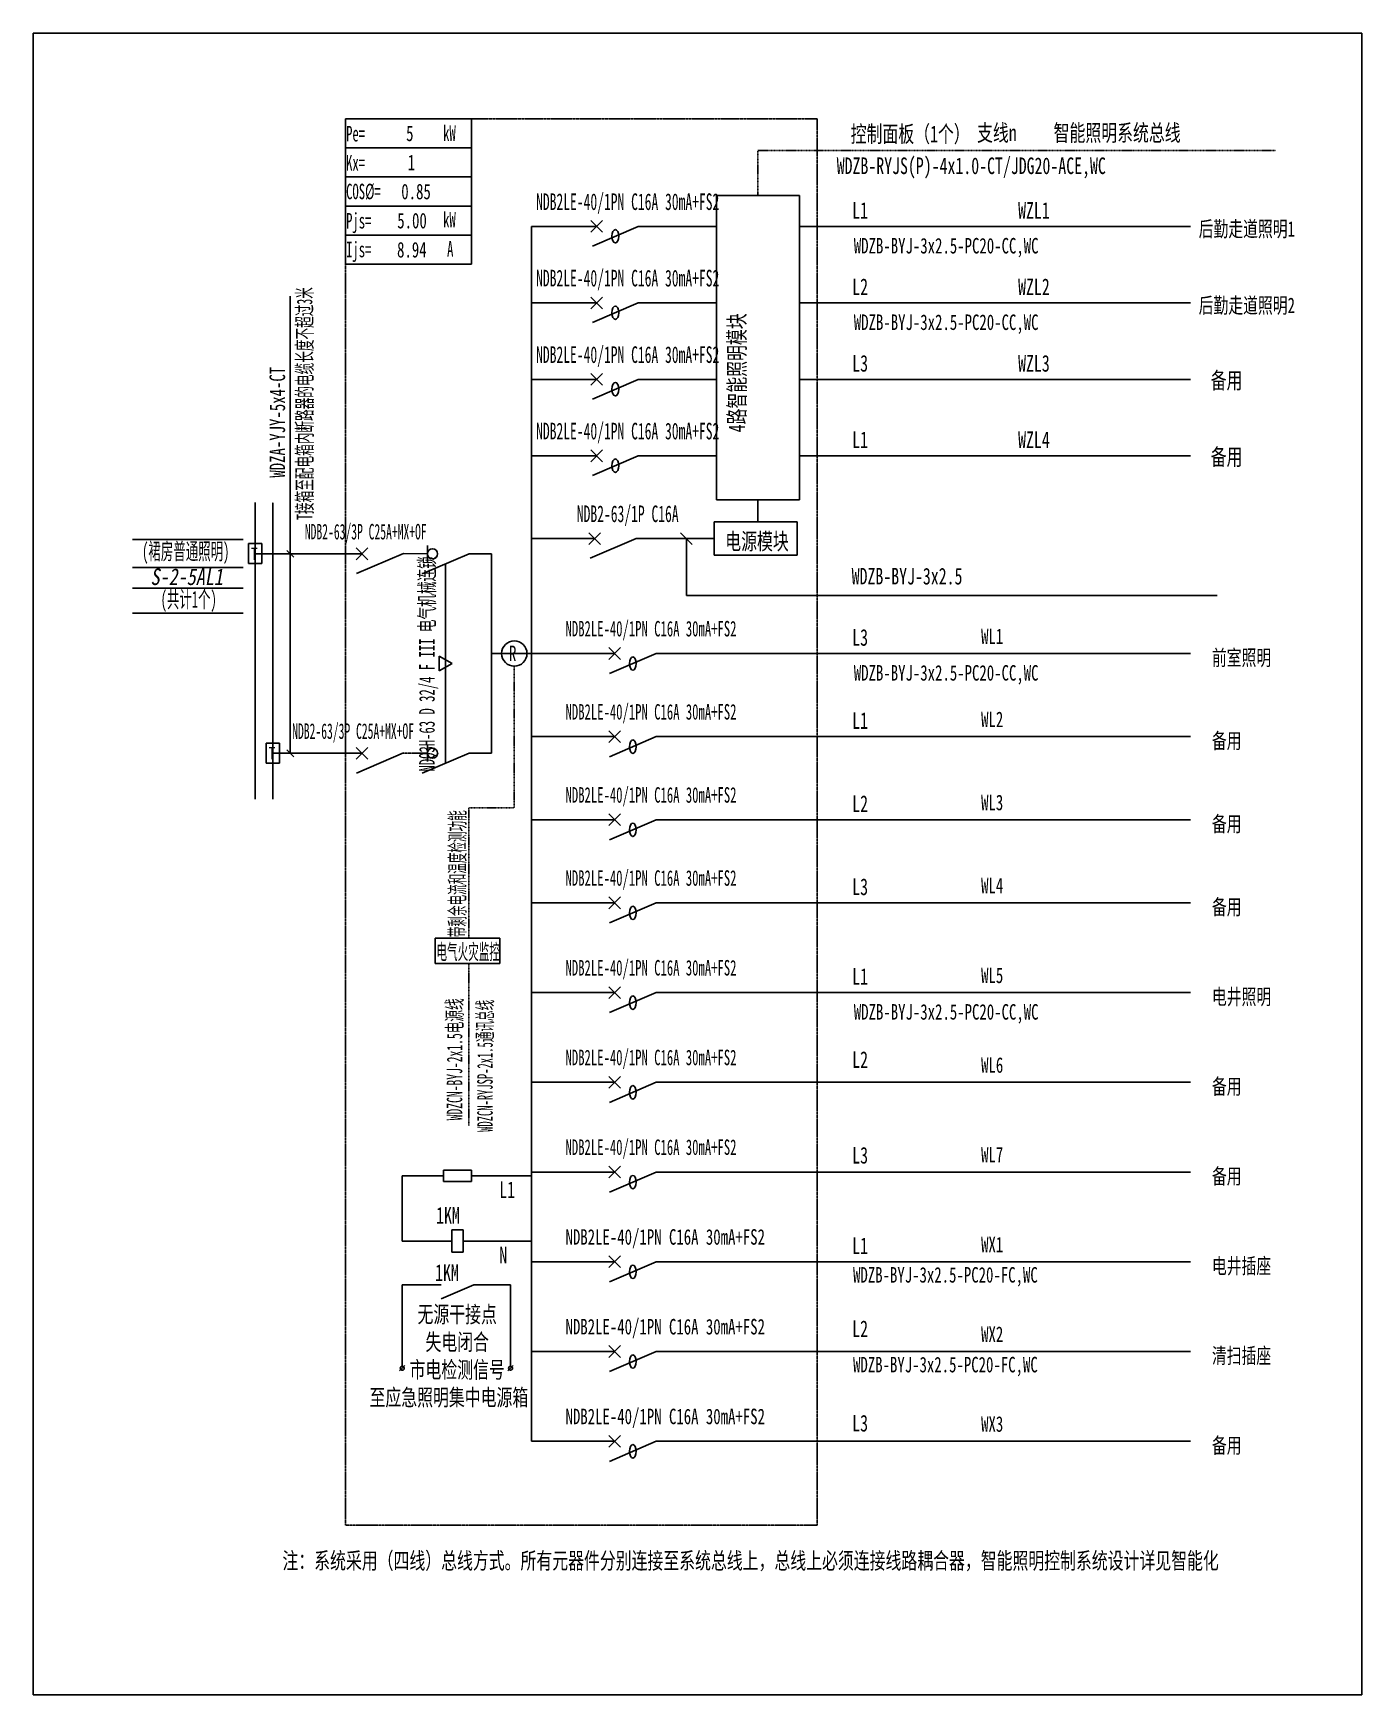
# Model space of a CAD drawing. Extents: x 219610 to 221706, y 341120 to 343742.
import ezdxf
from ezdxf.enums import TextEntityAlignment as Align

# ---------------------------------------------------------------- set-up
doc = ezdxf.new("R2010")
doc.units = 0
doc.header["$MEASUREMENT"] = 0
for name, pattern in [('DASH', [0.35, 0.25, -0.1]), ('DASHDOT', [1, 0.5, -0.25, 0, -0.25]), ('DASHDOT2', [0.5, 0.25, -0.125, 0, -0.125]), ('DASHED', [0.75, 0.5, -0.25])]:
    doc.linetypes.add(name, pattern=pattern)
for name, color, linetype in [('D_E_Eqpm(强电设备)', 100, 'Continuous'), ('D_E_Eqpm（强电设备）', 100, 'Continuous'), ('D_E_Text(强电文字)', 51, 'Continuous'), ('D_E_Text（强电文字）', 51, 'Continuous'), ('D_E_Wire(强电线缆)', 10, 'Continuous'), ('D_E_WireEm（强电应急照明线缆）', 10, 'DASHED'), ('D_E_Wire（强电线缆）', 10, 'Continuous'), ('D_El_Eqpm（弱电设备）', 100, 'Continuous'), ('D_El_Text（弱电文字）', 51, 'Continuous'), ('DQ-漏电火灾', 80, 'Continuous'), ('DQ_Eqpm', 100, 'Continuous'), ('E_E_Eqpm（强电设备）', 100, 'Continuous'), ('E_E_Wire（强电线缆）', 10, 'Continuous'), ('FL04GGFW_E72-配电箱系统图-塔楼部分$0$D_E_Text（强电文字）', 51, 'Continuous'), ('FL09U293_E72-地下室配电箱系统图$0$D_E_Eqpm（强电设备）', 100, 'Continuous'), ('系统图', 220, 'Continuous')]:
    doc.layers.add(name, color=color, linetype=linetype)
doc.styles.add('FL04GGFW_E72-配电箱系统图-塔楼部分$0$电气', font='', dxfattribs={"width": 0.7})
doc.styles.add('电气', font='', dxfattribs={"width": 0.7})
doc.styles.add('电气箱', font='simhei.ttf', dxfattribs={"width": 0.8, "oblique": 10})
doc.styles.get('FL04GGFW_E72-配电箱系统图-塔楼部分$0$电气').set_extended_font_data('SimSun')
doc.styles.get('电气').set_extended_font_data('SimSun')

msp = doc.modelspace()

# ---------------------------------------------------------------- linework, layer by layer
at = {"linetype": 'DASHED'}
for p, q in [((220102.8, 343606.5, 0), (220846.7, 343606.5, 0)), ((220102.8, 341387.5, 0), (220102.8, 343606.5, 0)), ((220846.7, 343606.5, 0), (220846.7, 341387.5, 0)), ((220846.7, 341387.5, 0), (220102.8, 341387.5, 0))]:
    msp.add_line(p, q, dxfattribs=at)
for p, q in [((219766.4, 342942.9, 0), (219941.3, 342942.9, 0)), ((219766.4, 342898.8, 0), (219941.3, 342898.8, 0)), ((219766.4, 342866, 0), (219941.3, 342866, 0)), ((219766.4, 342826.5, 0), (219941.3, 342826.5, 0))]:
    msp.add_line(p, q)
at = {"layer": 'D_E_Eqpm(强电设备)'}
for p, q in [((220119.4, 342910.9, 0), (220138, 342929.4, 0)), ((220138, 342910.9, 0), (220119.4, 342929.4, 0)), ((220119.4, 342596.2, 0), (220138, 342614.8, 0)), ((220138, 342596.2, 0), (220119.4, 342614.8, 0))]:
    msp.add_line(p, q, dxfattribs=at)
at = {"layer": 'D_E_Eqpm（强电设备）'}
for p, q in [((220818.9, 343485.5, 0), (220687.8, 343485.5, 0)), ((220687.8, 343485.5, 0), (220687.8, 343005.2, 0)), ((220818.9, 343005.2, 0), (220818.9, 343485.5, 0)), ((220687.8, 343005.2, 0), (220818.9, 343005.2, 0)), ((220684.3, 342970.5, 0), (220815.5, 342970.5, 0)), ((220684.3, 342918, 0), (220684.3, 342970.5, 0)), ((220815.5, 342970.5, 0), (220815.5, 342918, 0)), ((220297.6, 342920.2, 0), (220223.6, 342888.4, 0)), ((220232, 342907.1, 0), (220232, 342933.3, 0)), ((220815.5, 342918, 0), (220684.3, 342918, 0)), ((220518.2, 342753.6, 0), (220536.7, 342772.1, 0)), ((220536.7, 342753.6, 0), (220518.2, 342772.1, 0)), ((220593, 342762.8, 0), (220519, 342731.1, 0)), ((220270.7, 342747, 0), (220250.5, 342758.6, 0)), ((220250.5, 342758.6, 0), (220250.5, 342735.3, 0)), ((220250.5, 342735.3, 0), (220270.7, 342747, 0)), ((220518.2, 342622.4, 0), (220536.7, 342641, 0)), ((220536.7, 342622.4, 0), (220518.2, 342641, 0)), ((220593, 342631.7, 0), (220519, 342600, 0)), ((220297.6, 342605.5, 0), (220223.6, 342573.8, 0)), ((220232, 342592.4, 0), (220232, 342618.6, 0)), ((220518.2, 342491.3, 0), (220536.7, 342509.9, 0)), ((220536.7, 342491.3, 0), (220518.2, 342509.9, 0)), ((220593, 342500.6, 0), (220519, 342468.9, 0)), ((220518.2, 342360.2, 0), (220536.7, 342378.7, 0)), ((220536.7, 342360.2, 0), (220518.2, 342378.7, 0)), ((220593, 342369.5, 0), (220519, 342337.8, 0)), ((220518.2, 342218.6, 0), (220536.7, 342237.2, 0)), ((220536.7, 342218.6, 0), (220518.2, 342237.2, 0)), ((220593, 342227.9, 0), (220519, 342196.2, 0)), ((220518.2, 342077, 0), (220536.7, 342095.6, 0)), ((220536.7, 342077, 0), (220518.2, 342095.6, 0)), ((220593, 342086.3, 0), (220519, 342054.6, 0)), ((220518.2, 341935.5, 0), (220536.7, 341954, 0)), ((220536.7, 341935.5, 0), (220518.2, 341954, 0)), ((220257.5, 341947.5, 0), (220301.2, 341947.5, 0)), ((220257.5, 341930, 0), (220257.5, 341947.5, 0)), ((220301.2, 341930, 0), (220257.5, 341930, 0)), ((220301.2, 341947.5, 0), (220301.2, 341930, 0)), ((220593, 341944.7, 0), (220519, 341913, 0)), ((220288.1, 341853.4, 0), (220270.6, 341853.4, 0)), ((220270.6, 341853.4, 0), (220270.6, 341818.4, 0)), ((220288.1, 341818.4, 0), (220288.1, 341853.4, 0)), ((220270.6, 341818.4, 0), (220288.1, 341818.4, 0)), ((220518.2, 341793.9, 0), (220536.7, 341812.4, 0)), ((220536.7, 341793.9, 0), (220518.2, 341812.4, 0)), ((220593, 341803.2, 0), (220519, 341771.4, 0)), ((220305.2, 341767, 0), (220253.6, 341744.9, 0)), ((220518.2, 341652.3, 0), (220536.7, 341670.8, 0)), ((220536.7, 341652.3, 0), (220518.2, 341670.8, 0)), ((220593, 341661.6, 0), (220519, 341629.8, 0)), ((220188, 341631.1, 0), (220196.3, 341639.4, 0)), ((220358.8, 341631.1, 0), (220367.1, 341639.4, 0)), ((220518.2, 341510.7, 0), (220536.7, 341529.3, 0)), ((220536.7, 341510.7, 0), (220518.2, 341529.3, 0)), ((220593, 341520, 0), (220519, 341488.3, 0))]:
    msp.add_line(p, q, dxfattribs=at)
at = {"layer": 'D_E_Eqpm（强电设备）', "linetype": 'DASH'}
msp.add_line((220260.6, 342589.6, 0), (220260.6, 342904.3, 0), dxfattribs=at)
at = {"layer": 'D_E_Eqpm（强电设备）'}
for centre, radius in [((220240, 342920.2, 0), 7.97), ((220240, 342605.5, 0), 7.97), ((220192.2, 341635.2, 0), 3.14), ((220363, 341635.2, 0), 3.14)]:
    msp.add_circle(centre, radius, dxfattribs=at)
for centre in [(220528.4, 343421.2, 0), (220528.4, 343300.5, 0), (220528.4, 343179.9, 0), (220528.4, 343059.2, 0), (220556, 342747, 0), (220556, 342615.8, 0), (220556, 342484.7, 0), (220556, 342353.6, 0), (220556, 342212, 0), (220556, 342070.5, 0), (220556, 341928.9, 0), (220556, 341787.3, 0), (220556, 341645.7, 0), (220556, 341504.1, 0)]:
    msp.add_ellipse(centre, major_axis=(0, 10.6), ratio=0.500475, dxfattribs=at)
at = {"layer": 'D_E_Text(强电文字)', "color": 51}
for p, q in [((220015.6, 342605.5, 0), (220015.6, 343326.7, 0)), ((220010.1, 342925.6, 0), (220021, 342914.7, 0)), ((220010.1, 342610.9, 0), (220021, 342600, 0))]:
    msp.add_line(p, q, dxfattribs=at)
at = {"layer": 'D_E_Text（强电文字）'}
for p, q in [((220102.8, 343606.5, 0), (220301.6, 343606.5, 0)), ((220102.8, 343606.5, 0), (220102.8, 343377, 0)), ((220301.6, 343606.5, 0), (220301.6, 343377, 0)), ((220102.8, 343560.6, 0), (220301.6, 343560.6, 0)), ((220102.8, 343514.7, 0), (220301.6, 343514.7, 0)), ((220102.8, 343468.8, 0), (220301.6, 343468.8, 0)), ((220102.8, 343422.9, 0), (220301.6, 343422.9, 0)), ((220102.8, 343377, 0), (220301.6, 343377, 0))]:
    msp.add_line(p, q, dxfattribs=at)
at = {"layer": 'D_E_Wire(强电线缆)'}
for p, q in [((220396.3, 341520, 0), (220396.3, 343436.7, 0)), ((219960.1, 342533.3, 0), (219960.1, 343001.1, 0)), ((219960.1, 342920.2, 0), (220128.7, 342920.2, 0))]:
    msp.add_line(p, q, dxfattribs=at)
at = {"layer": 'D_E_Wire(强电线缆)', "color": 10}
for p, q in [((220396.3, 343436.7, 0), (220499, 343436.7, 0)), ((220564.6, 343436.7, 0), (220687.8, 343436.7, 0)), ((220818.9, 343436.7, 0), (221435.6, 343436.7, 0)), ((220396.3, 343316, 0), (220499, 343316, 0)), ((220564.6, 343316, 0), (220687.8, 343316, 0)), ((220818.9, 343316, 0), (221435.6, 343316, 0)), ((220396.3, 343195.4, 0), (220499, 343195.4, 0)), ((220564.6, 343195.4, 0), (220687.8, 343195.4, 0)), ((220818.9, 343195.4, 0), (221435.6, 343195.4, 0)), ((220396.3, 343074.7, 0), (220499, 343074.7, 0)), ((220564.6, 343074.7, 0), (220687.8, 343074.7, 0)), ((220818.9, 343074.7, 0), (221435.6, 343074.7, 0)), ((220396.3, 342944.2, 0), (220495.6, 342944.2, 0)), ((220561.1, 342944.2, 0), (220684.3, 342944.2, 0)), ((220593, 342369.5, 0), (220807.1, 342369.5, 0)), ((220807.1, 342369.5, 0), (221435.6, 342369.5, 0))]:
    msp.add_line(p, q, dxfattribs=at)
at = {"layer": 'D_E_Wire(强电线缆)', "linetype": 'DASH'}
for p, q in [((219988, 342533.3, 0), (219988, 343001.1, 0)), ((219988, 342605.5, 0), (220128.7, 342605.5, 0))]:
    msp.add_line(p, q, dxfattribs=at)
at = {"layer": 'D_E_WireEm（强电应急照明线缆）'}
msp.add_line((220232, 342605.5, 0), (220192.9, 342605.5, 0), dxfattribs=at)
at = {"layer": 'D_E_Wire（强电线缆）', "linetype": 'DASHDOT2'}
for p, q in [((220753.3, 343556.3, 0), (221570.3, 343556.3, 0)), ((220753.3, 343485.5, 0), (220753.3, 343556.3, 0))]:
    msp.add_line(p, q, dxfattribs=at)
at = {"layer": 'D_E_Wire（强电线缆）'}
for p, q in [((220194, 342920.7, 0), (220232, 342920.2, 0)), ((220297.6, 342920.2, 0), (220333, 342920.2, 0)), ((220333, 342605.5, 0), (220333, 342920.2, 0)), ((220333, 342762.8, 0), (220396.3, 342762.8, 0)), ((220396.3, 342762.8, 0), (220527.4, 342762.8, 0)), ((220593, 342762.8, 0), (221435.6, 342762.8, 0)), ((220396.3, 342631.7, 0), (220527.4, 342631.7, 0)), ((220593, 342631.7, 0), (221435.6, 342631.7, 0)), ((220297.6, 342605.5, 0), (220333, 342605.5, 0)), ((220396.3, 342500.6, 0), (220527.4, 342500.6, 0)), ((220593, 342500.6, 0), (221435.6, 342500.6, 0)), ((220396.3, 342369.5, 0), (220527.4, 342369.5, 0)), ((220396.3, 342227.9, 0), (220527.4, 342227.9, 0)), ((220593, 342227.9, 0), (221435.6, 342227.9, 0)), ((220396.3, 342086.3, 0), (220527.4, 342086.3, 0)), ((220593, 342086.3, 0), (221435.6, 342086.3, 0)), ((220396.3, 341944.7, 0), (220527.4, 341944.7, 0)), ((220593, 341944.7, 0), (221435.6, 341944.7, 0)), ((220396.3, 341803.2, 0), (220527.4, 341803.2, 0)), ((220593, 341803.2, 0), (221435.6, 341803.2, 0)), ((220396.3, 341661.6, 0), (220527.4, 341661.6, 0)), ((220593, 341661.6, 0), (221435.6, 341661.6, 0)), ((220396.3, 341520, 0), (220527.4, 341520, 0)), ((220593, 341520, 0), (221435.6, 341520, 0))]:
    msp.add_line(p, q, dxfattribs=at)
at = {"layer": 'D_E_Wire（强电线缆）', "ltscale": 3.5}
for p, q in [((220192.2, 341938.8, 0), (220257.5, 341938.8, 0)), ((220192.2, 341938.8, 0), (220192.2, 341835.9, 0)), ((220301.2, 341938.8, 0), (220396.3, 341938.8, 0)), ((220270.6, 341835.9, 0), (220192.2, 341835.9, 0)), ((220396.3, 341835.9, 0), (220288.1, 341835.9, 0)), ((220192.2, 341767, 0), (220253.6, 341767, 0)), ((220192.2, 341767, 0), (220192.2, 341638.4, 0)), ((220305.2, 341767, 0), (220363, 341767, 0)), ((220363, 341767, 0), (220363, 341638.4, 0))]:
    msp.add_line(p, q, dxfattribs=at)
at = {"layer": 'D_El_Eqpm（弱电设备）', "color": 3}
for p, q in [((220244.2, 342313.8, 0), (220346.3, 342313.8, 0)), ((220244.2, 342273.7, 0), (220244.2, 342313.8, 0)), ((220346.3, 342313.8, 0), (220346.3, 342273.7, 0)), ((220346.3, 342273.7, 0), (220244.2, 342273.7, 0)), ((220346.3, 342273.7, 0), (220244.2, 342273.7, 0))]:
    msp.add_line(p, q, dxfattribs=at)
at = {"layer": 'DQ-漏电火灾', "linetype": 'DASHDOT', "ltscale": 0.5}
for p, q in [((220369, 342742.8, 0), (220369, 342519.4, 0)), ((220297.4, 342519.4, 0), (220297.4, 342313.8, 0)), ((220297.4, 342519.4, 0), (220369, 342519.4, 0)), ((220297.4, 342018.3, 0), (220297.4, 342273.7, 0))]:
    msp.add_line(p, q, dxfattribs=at)
at = {"layer": 'DQ-漏电火灾', "color": 3}
msp.add_circle((220369, 342762.8, 0), 20, dxfattribs=at)
at = {"layer": 'DQ_Eqpm'}
for p, q in [((219970.6, 342936.2, 0), (219949.6, 342936.2, 0)), ((219949.6, 342936.2, 0), (219949.6, 342904.7, 0)), ((219970.6, 342904.7, 0), (219970.6, 342936.2, 0)), ((219949.6, 342904.7, 0), (219970.6, 342904.7, 0)), ((219998.5, 342621.5, 0), (219977.6, 342621.5, 0)), ((219977.6, 342621.5, 0), (219977.6, 342590.1, 0)), ((219998.5, 342590.1, 0), (219998.5, 342621.5, 0)), ((219977.6, 342590.1, 0), (219998.5, 342590.1, 0))]:
    msp.add_line(p, q, dxfattribs=at)
at = {"layer": 'E_E_Eqpm（强电设备）', "color": 100}
for p, q in [((220489.7, 343427.4, 0), (220508.3, 343445.9, 0)), ((220508.3, 343427.4, 0), (220489.7, 343445.9, 0)), ((220492.2, 343405.7, 0), (220564.6, 343436.7, 0)), ((220489.7, 343306.8, 0), (220508.3, 343325.3, 0)), ((220508.3, 343306.8, 0), (220489.7, 343325.3, 0)), ((220492.2, 343285, 0), (220564.6, 343316, 0)), ((220489.7, 343186.1, 0), (220508.3, 343204.6, 0)), ((220508.3, 343186.1, 0), (220489.7, 343204.6, 0)), ((220492.2, 343164.4, 0), (220564.6, 343195.4, 0)), ((220489.7, 343065.4, 0), (220508.3, 343084, 0)), ((220508.3, 343065.4, 0), (220489.7, 343084, 0)), ((220492.2, 343043.7, 0), (220564.6, 343074.7, 0)), ((220486.3, 342935, 0), (220504.8, 342953.5, 0)), ((220504.8, 342935, 0), (220486.3, 342953.5, 0)), ((220488.8, 342913.2, 0), (220561.1, 342944.2, 0))]:
    msp.add_line(p, q, dxfattribs=at)
at = {"layer": 'E_E_Wire（强电线缆）'}
msp.add_line((220753.3, 343005.2, 0), (220753.3, 342970.5, 0), dxfattribs=at)
at = {"layer": 'FL04GGFW_E72-配电箱系统图-塔楼部分$0$D_E_Text（强电文字）'}
for p, q in [((220649.7, 342935, 0), (220631.1, 342953.5, 0)), ((220640.4, 342944.2, 0), (220640.4, 342854.4, 0)), ((220640.4, 342854.4, 0), (221478.1, 342854.4, 0))]:
    msp.add_line(p, q, dxfattribs=at)
at = {"layer": 'FL09U293_E72-地下室配电箱系统图$0$D_E_Eqpm（强电设备）'}
for p, q in [((220194, 342920.7, 0), (220120.2, 342889, 0)), ((220194, 342606, 0), (220120.2, 342574.3, 0))]:
    msp.add_line(p, q, dxfattribs=at)
at = {"layer": '系统图', "ltscale": 9973.992009}
msp.add_lwpolyline([(219610, 343741.5), (221706, 343741.5), (221706, 341120), (219610, 341120)], close=True, dxfattribs=at)

# ---------------------------------------------------------------- texts
at = {"layer": 'D_E_Text(强电文字)', "style": 'FL04GGFW_E72-配电箱系统图-塔楼部分$0$电气', "width": 0.6}
for s, p in [('NDB2LE-40/1PN C16A 30mA+FS2', (220547.9, 343462.6, 0)), ('NDB2LE-40/1PN C16A 30mA+FS2', (220547.9, 343342, 0)), ('NDB2LE-40/1PN C16A 30mA+FS2', (220547.9, 343221.3, 0)), ('NDB2LE-40/1PN C16A 30mA+FS2', (220547.9, 343100.7, 0)), ('NDB2-63/1P C16A', (220547.9, 342970.2, 0))]:
    msp.add_text(s, height=26.223, dxfattribs=at).set_placement(p, align=Align.CENTER)
at = {"layer": 'D_E_Text(强电文字)', "color": 51, "style": 'FL04GGFW_E72-配电箱系统图-塔楼部分$0$电气', "width": 0.7}
for s, p in [('L1', (220902.1, 343448.9, 0)), ('L2', (220902.1, 343328.3, 0)), ('L3', (220902.1, 343207.6, 0)), ('L1', (220902.1, 343087, 0)), ('L3', (220902.1, 342775.1, 0)), ('L1', (220902.1, 342644, 0)), ('L2', (220902.1, 342512.8, 0)), ('L3', (220902.1, 342381.7, 0)), ('L1', (220902.1, 342240.2, 0)), ('L2', (220902.1, 342109, 0)), ('L3', (220902.1, 341958.1, 0)), ('L1', (220902.1, 341815.4, 0)), ('L2', (220902.1, 341684.3, 0)), ('L3', (220902.1, 341535.4, 0))]:
    msp.add_text(s, height=26.22, dxfattribs=at).set_placement(p)
at = {"layer": 'D_E_Text(强电文字)', "style": 'FL04GGFW_E72-配电箱系统图-塔楼部分$0$电气', "width": 0.7}
for s, height, p in [('WZL1', 26.22, (221163.8, 343448.9, 0)), ('WDZB-BYJ-3x2.5-PC20-CC,WC', 24.475, (220904.6, 343394, 0)), ('WZL2', 26.22, (221163.8, 343328.3, 0)), ('WDZB-BYJ-3x2.5-PC20-CC,WC', 24.475, (220904.6, 343273.3, 0)), ('WZL3', 26.22, (221163.8, 343207.6, 0)), ('WZL4', 26.22, (221163.8, 343087, 0)), ('WDZB-BYJ-3x2.5', 26.223, (220901.2, 342871.8, 0)), ('WDZB-BYJ-3x2.5-PC20-CC,WC', 24.475, (220904.6, 342720.1, 0)), ('WDZB-BYJ-3x2.5-PC20-CC,WC', 24.475, (220904.6, 342185.2, 0)), ('注：系统采用（四线）总线方式。所有元器件分别连接至系统总线上，总线上必须连接线路耦合器，智能照明控制系统设计详见智能化', 26.223, (220003.2, 341318.5, 0))]:
    msp.add_text(s, height=height, dxfattribs=at).set_placement(p)
at = {"layer": 'D_E_Text(强电文字)', "color": 51, "style": '电气'}
for s, width, p in [('T接箱至配电箱内断路器的电缆长度不超过3米', 0.55, (220050.3, 342973.7, 0)), ('WDZA-YJY-5x4-CT', 0.7, (220007.3, 343040.3, 0))]:
    msp.add_text(s, height=24.475, rotation=90, dxfattribs=dict(at, width=width)).set_placement(p)
at = {"layer": 'D_E_Text(强电文字)', "color": 51, "style": '电气', "width": 0.7}
for p in [(221492.7, 343180.6, 0), (221492.7, 343059.9, 0)]:
    msp.add_text('备用', height=26.22, dxfattribs=at).set_placement(p, align=Align.CENTER)
at = {"layer": 'D_E_Text（强电文字）', "linetype": 'Continuous', "style": '电气', "width": 0.6}
for s, height, p in [('Pe=', 24.48, (220103.6, 343570.8, 0)), ('kW', 24.48, (220256.6, 343571.6, 0)), ('Kx=', 24.48, (220103.6, 343524.8, 0)), ('COS%%C=', 24.48, (220103.6, 343479.6, 0)), ('Pjs=', 24.48, (220103.6, 343433.4, 0)), ('kW', 24.48, (220256.6, 343435, 0)), ('Ijs=', 24.48, (220103.6, 343388, 0)), ('A', 24.5, (220262.9, 343389, 0))]:
    msp.add_text(s, height=height, dxfattribs=at).set_placement(p)
at = {"layer": 'D_E_Text（强电文字）', "style": '电气'}
for s, height, width, p in [('5', 24.5, 0.7, (220198.3, 343571.3, 0)), ('1', 24.5, 0.7, (220200.8, 343525.4, 0)), (' 0.85', 24.48, 0.7, (220179, 343479.5, 0)), ('后勤走道照明1', 24.48, 0.7, (221448.7, 343420.5, 0)), ('后勤走道照明2', 24.48, 0.7, (221448.7, 343299.9, 0)), ('电源模块', 26.22, 0.7, (220701.8, 342926.8, 0)), ('NDB2LE-40/1PN C16A 30mA+FS2', 24.475, 0.6, (220449.8, 342789.8, 0)), ('WL1', 24.48, 0.7, (221105.4, 342777.8, 0)), ('前室照明', 24.48, 0.7, (221469.6, 342744.1, 0)), ('NDB2LE-40/1PN C16A 30mA+FS2', 24.475, 0.6, (220449.8, 342658.6, 0)), ('WL2', 24.48, 0.7, (221105.4, 342646.7, 0)), ('备用', 24.48, 0.7, (221469.6, 342613, 0)), ('NDB2LE-40/1PN C16A 30mA+FS2', 24.475, 0.6, (220449.8, 342527.5, 0)), ('WL3', 24.48, 0.7, (221105.4, 342515.6, 0)), ('备用', 24.48, 0.7, (221469.6, 342481.8, 0)), ('NDB2LE-40/1PN C16A 30mA+FS2', 24.475, 0.6, (220449.8, 342396.4, 0)), ('WL4', 24.48, 0.7, (221105.4, 342384.5, 0)), ('备用', 24.48, 0.7, (221469.6, 342350.7, 0)), ('NDB2LE-40/1PN C16A 30mA+FS2', 24.475, 0.6, (220449.8, 342254.8, 0)), ('WL5', 24.48, 0.7, (221105.4, 342242.9, 0)), ('电井照明', 24.48, 0.7, (221469.6, 342209.1, 0)), ('NDB2LE-40/1PN C16A 30mA+FS2', 24.475, 0.6, (220449.8, 342113.3, 0)), ('WL6', 24.48, 0.7, (221105.4, 342101.3, 0)), ('备用', 24.48, 0.7, (221469.6, 342067.6, 0)), ('NDB2LE-40/1PN C16A 30mA+FS2', 24.475, 0.6, (220449.8, 341971.7, 0)), ('WL7', 24.48, 0.7, (221105.4, 341959.8, 0)), ('备用', 24.48, 0.7, (221469.6, 341926, 0)), ('NDB2LE-40/1PN C16A 30mA+FS2', 24.475, 0.7, (220449.8, 341830.1, 0)), ('WX1', 24.48, 0.7, (221105.4, 341818.2, 0)), ('WDZB-BYJ-3x2.5-PC20-FC,WC', 24.475, 0.7, (220903.4, 341770.3, 0)), ('电井插座', 24.48, 0.7, (221469.6, 341784.4, 0)), ('NDB2LE-40/1PN C16A 30mA+FS2', 24.475, 0.7, (220449.8, 341688.5, 0)), ('WX2', 24.48, 0.7, (221105.4, 341676.6, 0)), ('清扫插座', 24.48, 0.7, (221469.6, 341642.8, 0)), ('WDZB-BYJ-3x2.5-PC20-FC,WC', 24.475, 0.7, (220903.4, 341628.7, 0)), ('NDB2LE-40/1PN C16A 30mA+FS2', 24.475, 0.7, (220449.8, 341546.9, 0)), ('WX3', 24.48, 0.7, (221105.4, 341535, 0)), ('备用', 24.48, 0.7, (221469.6, 341501.2, 0))]:
    msp.add_text(s, height=height, dxfattribs=dict(at, width=width)).set_placement(p)
at = {"layer": 'D_E_Text（强电文字）', "color": 200, "style": '电气', "width": 0.7}
for s, p in [('5.00', (220184.3, 343433.6, 0)), ('8.94', (220184, 343387.7, 0))]:
    msp.add_text(s, height=24.48, dxfattribs=at).set_placement(p)
at = {"layer": 'D_E_Text（强电文字）', "style": '电气'}
for s, height, width, p in [('NDB2-63/3P C25A+MX+OF', 24.475, 0.55, (220134.6, 342953.1, 0)), ('(裙房普通照明)', 26.22, 0.55, (219850.6, 342922.6, 0)), ('(共计1个)', 26.22, 0.55, (219855.3, 342846.9, 0)), ('NDB2-63/3P C25A+MX+OF', 24.475, 0.55, (220114.7, 342638.4, 0)), ('电气火灾监控', 24.48, 0.5, (220296.2, 342292.8, 0))]:
    msp.add_text(s, height=height, dxfattribs=dict(at, width=width)).set_placement(p, align=Align.MIDDLE)
at = {"layer": 'D_E_Text（强电文字）', "style": '电气箱', "oblique": 10, "width": 0.8}
msp.add_text('S-2-5AL1', height=26.22, dxfattribs=at).set_placement((219852.2, 342884, 0), align=Align.MIDDLE)
at = {"layer": 'D_E_Text（强电文字）', "style": '电气', "width": 0.6}
msp.add_text('NDQ3H-63 D 32/4 F III 电气机械连锁', height=24.475, rotation=90, dxfattribs=at).set_placement((220232.3, 342746.6, 0), align=Align.MIDDLE)
at = {"layer": 'D_E_Text（强电文字）', "color": 51, "style": '电气', "width": 0.7}
for s, height, p in [('L1', 26.22, (220345.3, 341903.8, 0)), ('1KM', 26.22, (220245.6, 341863.4, 0)), ('N', 26.2, (220345.3, 341800.9, 0)), ('1KM', 26.22, (220244, 341772.9, 0))]:
    msp.add_text(s, height=height, dxfattribs=at).set_placement(p)
for s, p in [('无源干接点', (220278.9, 341720.3, 0)), ('失电闭合', (220278.9, 341676.6, 0)), ('市电检测信号', (220278.9, 341632.9, 0)), ('至应急照明集中电源箱', (220265.8, 341589.2, 0))]:
    msp.add_text(s, height=26.22, dxfattribs=at).set_placement(p, align=Align.MIDDLE_CENTER)
at = {"layer": 'D_El_Text（弱电文字）', "color": 1, "style": '电气', "width": 0.5}
msp.add_text('带剩余电流和温度检测功能', height=24.475, rotation=90, dxfattribs=at).set_placement((220291.3, 342315.2, 0))
at = {"layer": 'D_El_Text（弱电文字）', "style": '电气'}
for s, width, p in [('WDZCN-BYJ-2x1.5电源线', 0.55, (220286.9, 342026.3, 0)), ('WDZCN-RYJSP-2x1.5通讯总线', 0.5, (220334.9, 342008.1, 0))]:
    msp.add_text(s, height=24.475, rotation=90, dxfattribs=dict(at, width=width)).set_placement(p)
at = {"layer": 'DQ-漏电火灾', "color": 50, "style": '电气', "width": 0.7}
msp.add_text('R', height=24.5, dxfattribs=at).set_placement((220360.6, 342750.8, 0))
at = {"layer": 'DQ_Eqpm', "color": 51, "style": '电气', "width": 0.8}
for p in [(219953.7, 342910.6, 0), (219981.6, 342595.9, 0)]:
    msp.add_text('T', height=19.2, dxfattribs=at).set_placement(p)
at = {"layer": 'FL04GGFW_E72-配电箱系统图-塔楼部分$0$D_E_Text（强电文字）', "style": 'FL04GGFW_E72-配电箱系统图-塔楼部分$0$电气', "width": 0.7}
for s, height, p in [('控制面板（1个）', 26.22, (220899.7, 343569.5, 0)), ('支线n', 26.22, (221099, 343571.3, 0)), ('智能照明系统总线', 26.22, (221219.9, 343571.3, 0)), ('WDZB-RYJS(P)-4x1.0-CT/JDG20-ACE,WC', 26.223, (220877.6, 343519.3, 0))]:
    msp.add_text(s, height=height, dxfattribs=at).set_placement(p)
msp.add_text('4路智能照明模块', height=26.22, rotation=90, dxfattribs=at).set_placement((220733.2, 343111.8, 0))

doc.saveas('drawing.dxf')
